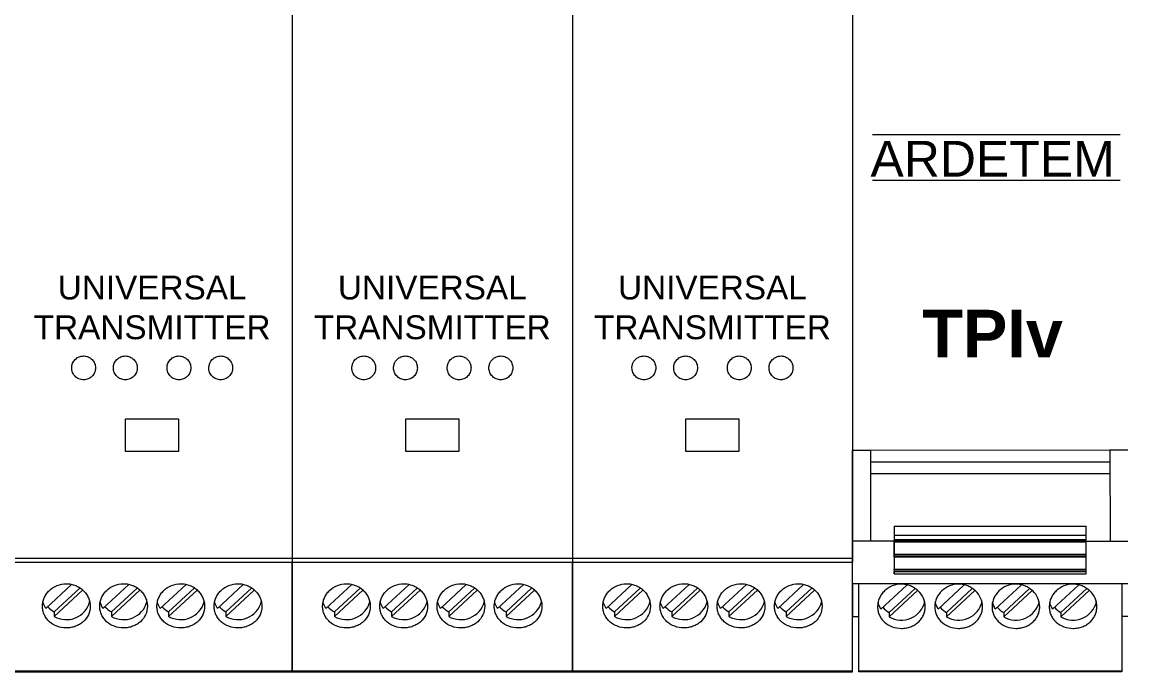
# Model space of a CAD drawing. Header units: millimetres. Extents: x 4137 to 6698, y 1400 to 3585.
# Drawn here: x 5374.6 to 5467.3, y 2686.8 to 2741.3 of the extents above; entities that cross this region are included whole.
import ezdxf

# ---------------------------------------------------------------- set-up
doc = ezdxf.new("R2010")
doc.units = ezdxf.units.MM
doc.layers.add('000-PI-Oprema', color=30, linetype='Continuous', lineweight=5)
doc.styles.get("Standard").update_dxf_attribs({"font": 'arial.ttf'})

msp = doc.modelspace()

# ---------------------------------------------------------------- linework, layer by layer
at = {"color": 0, "linetype": 'ByBlock', "lineweight": 0}
for p, q in [((5444.245, 2777.172), (5444.245, 2696.278)), ((5444.245, 2705.384), (5445.745, 2705.384)), ((5444.245, 2694.164), (5444.245, 2705.384)), ((5447.745, 2697.731), (5444.245, 2697.731)), ((5463.844, 2697.731), (5467.344, 2697.731)), ((5444.245, 2694.164), (5444.245, 2691.428)), ((5467.345, 2694.164), (5444.245, 2694.164)), ((5446.624, 2692.048), (5448.796, 2694.062)), ((5449.491, 2693.77), (5447.331, 2691.767)), ((5451.424, 2692.048), (5453.596, 2694.062)), ((5454.291, 2693.77), (5452.131, 2691.767)), ((5456.224, 2692.048), (5458.396, 2694.062)), ((5459.091, 2693.77), (5456.931, 2691.767)), ((5461.024, 2692.048), (5463.196, 2694.062)), ((5463.891, 2693.77), (5461.731, 2691.767)), ((5449.706, 2693.595), (5447.331, 2691.392)), ((5454.506, 2693.595), (5452.131, 2691.392)), ((5459.306, 2693.595), (5456.931, 2691.392)), ((5464.106, 2693.595), (5461.731, 2691.392)), ((5447.331, 2691.767), (5447.331, 2691.392)), ((5452.131, 2691.767), (5452.131, 2691.392)), ((5456.931, 2691.767), (5456.931, 2691.392)), ((5461.731, 2691.767), (5461.731, 2691.392)), ((5444.745, 2686.878), (5466.845, 2686.878)), ((5466.845, 2686.778), (5444.745, 2686.778))]:
    msp.add_line(p, q, dxfattribs=at)
at = {"color": 0, "linetype": 'ByBlock', "lineweight": 0, "ltscale": 0.25}
for p, q in [((5445.934, 2731.857), (5466.684, 2731.857)), ((5445.934, 2728.008), (5466.684, 2728.008)), ((5444.245, 2705.384), (5445.745, 2705.384)), ((5445.745, 2705.384), (5465.841, 2705.395)), ((5445.745, 2705.384), (5445.745, 2697.731)), ((5445.745, 2705.384), (5445.745, 2704.384)), ((5465.841, 2705.389), (5465.845, 2697.736)), ((5467.345, 2705.384), (5465.845, 2705.384)), ((5445.745, 2704.384), (5465.841, 2704.395)), ((5465.841, 2704.395), (5465.841, 2703.395)), ((5465.841, 2703.395), (5445.745, 2703.395)), ((5445.745, 2703.395), (5445.745, 2699.395)), ((5447.745, 2699.006), (5463.844, 2699.006)), ((5447.745, 2699.006), (5447.745, 2695.006)), ((5463.844, 2695.006), (5463.844, 2699.006)), ((5463.844, 2698.231), (5447.745, 2698.231)), ((5447.745, 2697.888), (5463.844, 2697.888)), ((5463.844, 2697.788), (5447.745, 2697.788)), ((5447.745, 2696.406), (5447.745, 2697.731)), ((5447.745, 2697.731), (5463.844, 2697.731)), ((5447.745, 2697.688), (5463.844, 2697.688)), ((5463.844, 2697.731), (5463.844, 2698.231)), ((5447.745, 2696.654), (5463.844, 2696.654)), ((5463.844, 2696.554), (5447.745, 2696.554)), ((5447.745, 2696.454), (5463.844, 2696.454)), ((5463.844, 2696.406), (5447.745, 2696.406)), ((5463.844, 2695.406), (5463.844, 2696.406)), ((5447.745, 2695.306), (5447.745, 2695.406)), ((5447.745, 2695.406), (5463.844, 2695.406)), ((5463.844, 2695.306), (5447.745, 2695.306)), ((5447.745, 2695.006), (5447.745, 2695.206)), ((5447.745, 2695.206), (5463.844, 2695.206)), ((5447.745, 2695.006), (5463.844, 2695.006)), ((5463.844, 2695.206), (5463.844, 2695.306)), ((5444.745, 2694.164), (5444.745, 2686.778)), ((5466.845, 2694.164), (5466.845, 2686.778)), ((5444.245, 2691.428), (5444.745, 2691.428)), ((5467.345, 2691.428), (5466.845, 2691.428))]:
    msp.add_line(p, q, dxfattribs=at)
at = {"color": 0, "linetype": 'ByBlock', "lineweight": 0, "flags": 128}
for points in [[(5446.624, 2692.048), (5446.432, 2692.454), (5446.39, 2692.605)], [(5451.424, 2692.048), (5451.232, 2692.454), (5451.19, 2692.605)], [(5456.224, 2692.048), (5456.032, 2692.454), (5455.99, 2692.605)], [(5461.024, 2692.048), (5460.832, 2692.454), (5460.79, 2692.605)]]:
    msp.add_lwpolyline(points, dxfattribs=at)
at = {"color": 0, "linetype": 'ByBlock', "lineweight": 0}
for centre, radius, start, end in [((5448.269, 2693.492), 1.964, 221.10603, 241.47408), ((5448.349, 2693.14), 2.023, 239.77246, 346.59994), ((5453.069, 2693.492), 1.964, 221.10603, 241.47408), ((5453.149, 2693.14), 2.023, 239.77246, 346.59994), ((5457.869, 2693.492), 1.964, 221.10603, 241.47408), ((5457.949, 2693.14), 2.023, 239.77246, 346.59994), ((5462.669, 2693.492), 1.964, 221.10603, 241.47408), ((5462.749, 2693.14), 2.023, 239.77246, 346.59994)]:
    msp.add_arc(centre, radius, start, end, dxfattribs=at)
for points in [[(5448.346, 2694.136), (5448.479, 2694.136), (5448.609, 2694.123), (5448.864, 2694.074), (5448.992, 2694.037), (5449.234, 2693.94), (5449.349, 2693.881), (5449.566, 2693.741), (5449.669, 2693.66), (5449.945, 2693.396), (5450.094, 2693.184), (5450.294, 2692.73), (5450.346, 2692.484), (5450.347, 2692.121), (5450.334, 2691.998), (5450.282, 2691.763), (5450.245, 2691.648), (5450.145, 2691.428), (5450.082, 2691.321), (5449.937, 2691.125), (5449.855, 2691.034), (5449.668, 2690.867), (5449.567, 2690.792), (5449.351, 2690.663), (5449.234, 2690.607), (5448.991, 2690.518), (5448.867, 2690.484), (5448.61, 2690.439), (5448.478, 2690.427), (5448.086, 2690.427), (5447.823, 2690.473), (5447.341, 2690.651), (5447.118, 2690.783), (5446.841, 2691.031), (5446.757, 2691.124), (5446.612, 2691.32), (5446.55, 2691.425), (5446.449, 2691.645), (5446.411, 2691.762), (5446.36, 2691.997), (5446.347, 2692.117), (5446.346, 2692.362), (5446.359, 2692.483), (5446.41, 2692.722), (5446.448, 2692.841), (5446.548, 2693.07), (5446.61, 2693.179), (5446.755, 2693.385), (5446.839, 2693.483), (5447.115, 2693.748), (5447.338, 2693.891), (5447.819, 2694.084), (5448.082, 2694.136), (5448.346, 2694.136)], [(5453.146, 2694.136), (5453.279, 2694.136), (5453.409, 2694.123), (5453.664, 2694.074), (5453.792, 2694.037), (5454.034, 2693.94), (5454.149, 2693.881), (5454.366, 2693.741), (5454.469, 2693.66), (5454.745, 2693.396), (5454.894, 2693.184), (5455.094, 2692.73), (5455.146, 2692.484), (5455.147, 2692.121), (5455.134, 2691.998), (5455.082, 2691.763), (5455.045, 2691.648), (5454.945, 2691.428), (5454.882, 2691.321), (5454.737, 2691.125), (5454.655, 2691.034), (5454.468, 2690.867), (5454.367, 2690.792), (5454.151, 2690.663), (5454.034, 2690.607), (5453.791, 2690.518), (5453.667, 2690.484), (5453.41, 2690.439), (5453.278, 2690.427), (5452.886, 2690.427), (5452.623, 2690.473), (5452.141, 2690.651), (5451.918, 2690.783), (5451.641, 2691.031), (5451.557, 2691.124), (5451.412, 2691.32), (5451.35, 2691.425), (5451.249, 2691.645), (5451.211, 2691.762), (5451.16, 2691.997), (5451.147, 2692.117), (5451.146, 2692.362), (5451.159, 2692.483), (5451.21, 2692.722), (5451.248, 2692.841), (5451.348, 2693.07), (5451.41, 2693.179), (5451.555, 2693.385), (5451.639, 2693.483), (5451.915, 2693.748), (5452.138, 2693.891), (5452.619, 2694.084), (5452.882, 2694.136), (5453.146, 2694.136)], [(5457.946, 2694.136), (5458.079, 2694.136), (5458.209, 2694.123), (5458.464, 2694.074), (5458.592, 2694.037), (5458.834, 2693.94), (5458.949, 2693.881), (5459.166, 2693.741), (5459.269, 2693.66), (5459.545, 2693.396), (5459.694, 2693.184), (5459.894, 2692.73), (5459.946, 2692.484), (5459.947, 2692.121), (5459.934, 2691.998), (5459.882, 2691.763), (5459.845, 2691.648), (5459.745, 2691.428), (5459.682, 2691.321), (5459.537, 2691.125), (5459.455, 2691.034), (5459.268, 2690.867), (5459.167, 2690.792), (5458.951, 2690.663), (5458.834, 2690.607), (5458.591, 2690.518), (5458.467, 2690.484), (5458.21, 2690.439), (5458.078, 2690.427), (5457.686, 2690.427), (5457.423, 2690.473), (5456.941, 2690.651), (5456.718, 2690.783), (5456.441, 2691.031), (5456.357, 2691.124), (5456.212, 2691.32), (5456.15, 2691.425), (5456.049, 2691.645), (5456.011, 2691.762), (5455.96, 2691.997), (5455.947, 2692.117), (5455.946, 2692.362), (5455.959, 2692.483), (5456.01, 2692.722), (5456.048, 2692.841), (5456.148, 2693.07), (5456.21, 2693.179), (5456.355, 2693.385), (5456.439, 2693.483), (5456.715, 2693.748), (5456.938, 2693.891), (5457.419, 2694.084), (5457.682, 2694.136), (5457.946, 2694.136)], [(5462.746, 2694.136), (5462.879, 2694.136), (5463.009, 2694.123), (5463.264, 2694.074), (5463.392, 2694.037), (5463.634, 2693.94), (5463.749, 2693.881), (5463.966, 2693.741), (5464.069, 2693.66), (5464.345, 2693.396), (5464.494, 2693.184), (5464.694, 2692.73), (5464.746, 2692.484), (5464.747, 2692.121), (5464.734, 2691.998), (5464.682, 2691.763), (5464.645, 2691.648), (5464.545, 2691.428), (5464.482, 2691.321), (5464.337, 2691.125), (5464.255, 2691.034), (5464.068, 2690.867), (5463.967, 2690.792), (5463.751, 2690.663), (5463.634, 2690.607), (5463.391, 2690.518), (5463.267, 2690.484), (5463.01, 2690.439), (5462.878, 2690.427), (5462.486, 2690.427), (5462.223, 2690.473), (5461.741, 2690.651), (5461.518, 2690.783), (5461.241, 2691.031), (5461.157, 2691.124), (5461.012, 2691.32), (5460.95, 2691.425), (5460.849, 2691.645), (5460.811, 2691.762), (5460.76, 2691.997), (5460.747, 2692.117), (5460.746, 2692.362), (5460.759, 2692.483), (5460.81, 2692.722), (5460.848, 2692.841), (5460.948, 2693.07), (5461.01, 2693.179), (5461.155, 2693.385), (5461.239, 2693.483), (5461.515, 2693.748), (5461.738, 2693.891), (5462.219, 2694.084), (5462.482, 2694.136), (5462.746, 2694.136)]]:
    msp.add_open_spline(points, degree=3, knots=[0, 0, 0, 0, 0.03125, 0.03125, 0.0625, 0.0625, 0.09375, 0.09375, 0.125, 0.125, 0.1875, 0.1875, 0.25, 0.25, 0.28125, 0.28125, 0.3125, 0.3125, 0.34375, 0.34375, 0.375, 0.375, 0.40625, 0.40625, 0.4375, 0.4375, 0.46875, 0.46875, 0.5, 0.5, 0.5625, 0.5625, 0.625, 0.625, 0.65625, 0.65625, 0.6875, 0.6875, 0.71875, 0.71875, 0.75, 0.75, 0.78125, 0.78125, 0.8125, 0.8125, 0.84375, 0.84375, 0.875, 0.875, 0.9375, 0.9375, 1, 1, 1, 1], dxfattribs=at)
at = {"layer": '000-PI-Oprema', "color": 0, "linetype": 'ByBlock', "lineweight": 0}
for p, q in [((5397.245, 2775.704), (5397.245, 2696.278)), ((5397.245, 2775.704), (5397.245, 2696.278)), ((5420.745, 2775.704), (5420.745, 2696.278)), ((5420.745, 2775.704), (5420.745, 2696.278)), ((5444.245, 2775.704), (5444.245, 2696.278)), ((5387.745, 2707.978), (5383.245, 2707.978)), ((5383.245, 2707.978), (5383.245, 2705.278)), ((5387.745, 2705.278), (5387.745, 2707.978)), ((5411.245, 2707.978), (5406.745, 2707.978)), ((5406.745, 2707.978), (5406.745, 2705.278)), ((5411.245, 2705.278), (5411.245, 2707.978)), ((5434.745, 2707.978), (5430.245, 2707.978)), ((5430.245, 2707.978), (5430.245, 2705.278)), ((5434.745, 2705.278), (5434.745, 2707.978)), ((5383.245, 2705.278), (5387.745, 2705.278)), ((5406.745, 2705.278), (5411.245, 2705.278)), ((5430.245, 2705.278), (5434.745, 2705.278)), ((5397.245, 2696.278), (5373.745, 2696.278)), ((5373.745, 2695.978), (5397.245, 2695.978)), ((5397.245, 2696.278), (5397.245, 2695.978)), ((5420.745, 2696.278), (5397.245, 2696.278)), ((5397.245, 2696.278), (5397.245, 2695.978)), ((5397.245, 2686.878), (5397.245, 2695.978)), ((5397.245, 2695.978), (5397.245, 2686.878)), ((5397.245, 2695.978), (5420.745, 2695.978)), ((5420.745, 2696.278), (5420.745, 2695.978)), ((5444.245, 2696.278), (5420.745, 2696.278)), ((5420.745, 2696.278), (5420.745, 2695.978)), ((5420.745, 2686.878), (5420.745, 2695.978)), ((5420.745, 2695.978), (5420.745, 2686.878)), ((5420.745, 2695.978), (5444.245, 2695.978)), ((5444.245, 2696.278), (5444.245, 2695.978)), ((5444.245, 2686.878), (5444.245, 2695.978)), ((5376.572, 2692.085), (5378.743, 2694.098)), ((5379.431, 2693.799), (5377.279, 2691.804)), ((5381.372, 2692.085), (5383.543, 2694.098)), ((5384.231, 2693.799), (5382.079, 2691.804)), ((5386.172, 2692.085), (5388.343, 2694.098)), ((5389.031, 2693.799), (5386.879, 2691.804)), ((5390.972, 2692.085), (5393.143, 2694.098)), ((5393.831, 2693.799), (5391.679, 2691.804)), ((5400.072, 2692.085), (5402.243, 2694.098)), ((5402.931, 2693.799), (5400.779, 2691.804)), ((5404.872, 2692.085), (5407.043, 2694.098)), ((5407.731, 2693.799), (5405.579, 2691.804)), ((5409.672, 2692.085), (5411.843, 2694.098)), ((5412.531, 2693.799), (5410.379, 2691.804)), ((5414.472, 2692.085), (5416.643, 2694.098)), ((5417.331, 2693.799), (5415.179, 2691.804)), ((5423.572, 2692.085), (5425.743, 2694.098)), ((5426.431, 2693.799), (5424.279, 2691.804)), ((5428.372, 2692.085), (5430.543, 2694.098)), ((5431.231, 2693.799), (5429.079, 2691.804)), ((5433.172, 2692.085), (5435.343, 2694.098)), ((5436.031, 2693.799), (5433.879, 2691.804)), ((5437.972, 2692.085), (5440.143, 2694.098)), ((5440.831, 2693.799), (5438.679, 2691.804)), ((5379.664, 2693.641), (5377.279, 2691.43)), ((5384.464, 2693.641), (5382.079, 2691.43)), ((5389.264, 2693.641), (5386.879, 2691.43)), ((5394.064, 2693.641), (5391.679, 2691.43)), ((5403.164, 2693.641), (5400.779, 2691.43)), ((5407.964, 2693.641), (5405.579, 2691.43)), ((5412.764, 2693.641), (5410.379, 2691.43)), ((5417.564, 2693.641), (5415.179, 2691.43)), ((5426.664, 2693.641), (5424.279, 2691.43)), ((5431.464, 2693.641), (5429.079, 2691.43)), ((5436.264, 2693.641), (5433.879, 2691.43)), ((5441.064, 2693.641), (5438.679, 2691.43)), ((5377.279, 2691.804), (5377.279, 2691.43)), ((5382.079, 2691.804), (5382.079, 2691.43)), ((5386.879, 2691.804), (5386.879, 2691.43)), ((5391.679, 2691.804), (5391.679, 2691.43)), ((5400.779, 2691.804), (5400.779, 2691.43)), ((5405.579, 2691.804), (5405.579, 2691.43)), ((5410.379, 2691.804), (5410.379, 2691.43)), ((5415.179, 2691.804), (5415.179, 2691.43)), ((5424.279, 2691.804), (5424.279, 2691.43)), ((5429.079, 2691.804), (5429.079, 2691.43)), ((5433.879, 2691.804), (5433.879, 2691.43)), ((5438.679, 2691.804), (5438.679, 2691.43)), ((5373.745, 2686.878), (5397.245, 2686.878)), ((5373.745, 2686.778), (5397.245, 2686.778)), ((5397.245, 2686.778), (5397.245, 2686.878)), ((5397.245, 2686.878), (5420.745, 2686.878)), ((5397.245, 2686.878), (5397.245, 2686.778)), ((5397.245, 2686.778), (5420.745, 2686.778)), ((5420.745, 2686.778), (5420.745, 2686.878)), ((5420.745, 2686.878), (5444.245, 2686.878)), ((5420.745, 2686.878), (5420.745, 2686.778)), ((5420.745, 2686.778), (5444.245, 2686.778)), ((5444.245, 2686.778), (5444.245, 2686.878))]:
    msp.add_line(p, q, dxfattribs=at)
at = {"layer": '000-PI-Oprema', "color": 0, "linetype": 'ByBlock', "lineweight": 0, "flags": 128}
for points in [[(5376.572, 2692.085), (5376.38, 2692.491), (5376.339, 2692.642)], [(5381.372, 2692.085), (5381.18, 2692.491), (5381.139, 2692.642)], [(5386.172, 2692.085), (5385.98, 2692.491), (5385.939, 2692.642)], [(5390.972, 2692.085), (5390.78, 2692.491), (5390.739, 2692.642)], [(5400.072, 2692.085), (5399.88, 2692.491), (5399.839, 2692.642)], [(5404.872, 2692.085), (5404.68, 2692.491), (5404.639, 2692.642)], [(5409.672, 2692.085), (5409.48, 2692.491), (5409.439, 2692.642)], [(5414.472, 2692.085), (5414.28, 2692.491), (5414.239, 2692.642)], [(5423.572, 2692.085), (5423.38, 2692.491), (5423.339, 2692.642)], [(5428.372, 2692.085), (5428.18, 2692.491), (5428.139, 2692.642)], [(5433.172, 2692.085), (5432.98, 2692.491), (5432.939, 2692.642)], [(5437.972, 2692.085), (5437.78, 2692.491), (5437.739, 2692.642)]]:
    msp.add_lwpolyline(points, dxfattribs=at)
at = {"layer": '000-PI-Oprema', "color": 0, "linetype": 'ByBlock', "lineweight": 0}
for centre, radius, start, end in [((5378.217, 2693.53), 1.964, 221.10603, 241.47408), ((5378.293, 2693.193), 2.034, 240.1007, 344.49957), ((5383.017, 2693.53), 1.964, 221.10603, 241.47408), ((5383.093, 2693.193), 2.034, 240.1007, 344.49957), ((5387.817, 2693.53), 1.964, 221.10603, 241.47408), ((5387.893, 2693.193), 2.034, 240.1007, 344.49957), ((5392.617, 2693.53), 1.964, 221.10603, 241.47408), ((5392.693, 2693.193), 2.034, 240.1007, 344.49957), ((5401.717, 2693.53), 1.964, 221.10603, 241.47408), ((5401.793, 2693.193), 2.034, 240.1007, 344.49957), ((5406.517, 2693.53), 1.964, 221.10603, 241.47408), ((5406.593, 2693.193), 2.034, 240.1007, 344.49957), ((5411.317, 2693.53), 1.964, 221.10603, 241.47408), ((5411.393, 2693.193), 2.034, 240.1007, 344.49957), ((5416.117, 2693.53), 1.964, 221.10603, 241.47408), ((5416.193, 2693.193), 2.034, 240.1007, 344.49957), ((5425.217, 2693.53), 1.964, 221.10603, 241.47408), ((5425.293, 2693.193), 2.034, 240.1007, 344.49957), ((5430.017, 2693.53), 1.964, 221.10603, 241.47408), ((5430.093, 2693.193), 2.034, 240.1007, 344.49957), ((5434.817, 2693.53), 1.964, 221.10603, 241.47408), ((5434.893, 2693.193), 2.034, 240.1007, 344.49957), ((5439.617, 2693.53), 1.964, 221.10603, 241.47408), ((5439.693, 2693.193), 2.034, 240.1007, 344.49957)]:
    msp.add_arc(centre, radius, start, end, dxfattribs=at)
for points, knots in [([(5378.745, 2712.278), (5378.745, 2712.147), (5378.77, 2712.018), (5378.87, 2711.777), (5378.943, 2711.666), (5379.127, 2711.481), (5379.238, 2711.406), (5379.48, 2711.305), (5379.613, 2711.278), (5379.875, 2711.278), (5380.007, 2711.304), (5380.25, 2711.405), (5380.361, 2711.479), (5380.547, 2711.666), (5380.62, 2711.776), (5380.719, 2712.018), (5380.745, 2712.148), (5380.745, 2712.407), (5380.719, 2712.537), (5380.621, 2712.777), (5380.547, 2712.889), (5380.364, 2713.074), (5380.253, 2713.15), (5380.01, 2713.251), (5379.879, 2713.278), (5379.614, 2713.278), (5379.483, 2713.252), (5379.239, 2713.151), (5379.128, 2713.076), (5378.852, 2712.798), (5378.745, 2712.54), (5378.745, 2712.278)], [0, 0, 0, 0, 0.0625, 0.0625, 0.125, 0.125, 0.1875, 0.1875, 0.25, 0.25, 0.3125, 0.3125, 0.375, 0.375, 0.4375, 0.4375, 0.5, 0.5, 0.5625, 0.5625, 0.625, 0.625, 0.6875, 0.6875, 0.75, 0.75, 0.8125, 0.8125, 0.875, 0.875, 1, 1, 1, 1]), ([(5382.245, 2712.278), (5382.245, 2712.147), (5382.27, 2712.018), (5382.37, 2711.777), (5382.443, 2711.666), (5382.627, 2711.481), (5382.738, 2711.406), (5382.98, 2711.305), (5383.113, 2711.278), (5383.375, 2711.278), (5383.507, 2711.304), (5383.75, 2711.405), (5383.861, 2711.479), (5384.047, 2711.666), (5384.12, 2711.776), (5384.219, 2712.018), (5384.245, 2712.148), (5384.245, 2712.407), (5384.219, 2712.537), (5384.121, 2712.777), (5384.047, 2712.889), (5383.864, 2713.074), (5383.753, 2713.15), (5383.51, 2713.251), (5383.379, 2713.278), (5383.114, 2713.278), (5382.983, 2713.252), (5382.739, 2713.151), (5382.628, 2713.076), (5382.352, 2712.798), (5382.245, 2712.54), (5382.245, 2712.278)], [0, 0, 0, 0, 0.0625, 0.0625, 0.125, 0.125, 0.1875, 0.1875, 0.25, 0.25, 0.3125, 0.3125, 0.375, 0.375, 0.4375, 0.4375, 0.5, 0.5, 0.5625, 0.5625, 0.625, 0.625, 0.6875, 0.6875, 0.75, 0.75, 0.8125, 0.8125, 0.875, 0.875, 1, 1, 1, 1]), ([(5386.745, 2712.278), (5386.745, 2712.147), (5386.77, 2712.018), (5386.87, 2711.777), (5386.943, 2711.666), (5387.127, 2711.481), (5387.238, 2711.406), (5387.48, 2711.305), (5387.613, 2711.278), (5387.875, 2711.278), (5388.007, 2711.304), (5388.25, 2711.405), (5388.361, 2711.479), (5388.547, 2711.666), (5388.62, 2711.776), (5388.719, 2712.018), (5388.745, 2712.148), (5388.745, 2712.407), (5388.719, 2712.537), (5388.621, 2712.777), (5388.547, 2712.889), (5388.364, 2713.074), (5388.253, 2713.15), (5388.01, 2713.251), (5387.879, 2713.278), (5387.614, 2713.278), (5387.483, 2713.252), (5387.239, 2713.151), (5387.128, 2713.076), (5386.852, 2712.798), (5386.745, 2712.54), (5386.745, 2712.278)], [0, 0, 0, 0, 0.0625, 0.0625, 0.125, 0.125, 0.1875, 0.1875, 0.25, 0.25, 0.3125, 0.3125, 0.375, 0.375, 0.4375, 0.4375, 0.5, 0.5, 0.5625, 0.5625, 0.625, 0.625, 0.6875, 0.6875, 0.75, 0.75, 0.8125, 0.8125, 0.875, 0.875, 1, 1, 1, 1]), ([(5390.245, 2712.278), (5390.245, 2712.147), (5390.27, 2712.018), (5390.37, 2711.777), (5390.443, 2711.666), (5390.627, 2711.481), (5390.738, 2711.406), (5390.98, 2711.305), (5391.113, 2711.278), (5391.375, 2711.278), (5391.507, 2711.304), (5391.75, 2711.405), (5391.861, 2711.479), (5392.047, 2711.666), (5392.12, 2711.776), (5392.219, 2712.018), (5392.245, 2712.148), (5392.245, 2712.407), (5392.219, 2712.537), (5392.121, 2712.777), (5392.047, 2712.889), (5391.864, 2713.074), (5391.753, 2713.15), (5391.51, 2713.251), (5391.379, 2713.278), (5391.114, 2713.278), (5390.983, 2713.252), (5390.739, 2713.151), (5390.628, 2713.076), (5390.352, 2712.798), (5390.245, 2712.54), (5390.245, 2712.278)], [0, 0, 0, 0, 0.0625, 0.0625, 0.125, 0.125, 0.1875, 0.1875, 0.25, 0.25, 0.3125, 0.3125, 0.375, 0.375, 0.4375, 0.4375, 0.5, 0.5, 0.5625, 0.5625, 0.625, 0.625, 0.6875, 0.6875, 0.75, 0.75, 0.8125, 0.8125, 0.875, 0.875, 1, 1, 1, 1]), ([(5402.245, 2712.278), (5402.245, 2712.147), (5402.27, 2712.018), (5402.37, 2711.777), (5402.443, 2711.666), (5402.627, 2711.481), (5402.738, 2711.406), (5402.98, 2711.305), (5403.113, 2711.278), (5403.375, 2711.278), (5403.507, 2711.304), (5403.75, 2711.405), (5403.861, 2711.479), (5404.047, 2711.666), (5404.12, 2711.776), (5404.219, 2712.018), (5404.245, 2712.148), (5404.245, 2712.407), (5404.219, 2712.537), (5404.121, 2712.777), (5404.047, 2712.889), (5403.864, 2713.074), (5403.753, 2713.15), (5403.51, 2713.251), (5403.379, 2713.278), (5403.114, 2713.278), (5402.983, 2713.252), (5402.739, 2713.151), (5402.628, 2713.076), (5402.352, 2712.798), (5402.245, 2712.54), (5402.245, 2712.278)], [0, 0, 0, 0, 0.0625, 0.0625, 0.125, 0.125, 0.1875, 0.1875, 0.25, 0.25, 0.3125, 0.3125, 0.375, 0.375, 0.4375, 0.4375, 0.5, 0.5, 0.5625, 0.5625, 0.625, 0.625, 0.6875, 0.6875, 0.75, 0.75, 0.8125, 0.8125, 0.875, 0.875, 1, 1, 1, 1]), ([(5405.745, 2712.278), (5405.745, 2712.147), (5405.77, 2712.018), (5405.87, 2711.777), (5405.943, 2711.666), (5406.127, 2711.481), (5406.238, 2711.406), (5406.48, 2711.305), (5406.613, 2711.278), (5406.875, 2711.278), (5407.007, 2711.304), (5407.25, 2711.405), (5407.361, 2711.479), (5407.547, 2711.666), (5407.62, 2711.776), (5407.719, 2712.018), (5407.745, 2712.148), (5407.745, 2712.407), (5407.719, 2712.537), (5407.621, 2712.777), (5407.547, 2712.889), (5407.364, 2713.074), (5407.253, 2713.15), (5407.01, 2713.251), (5406.879, 2713.278), (5406.614, 2713.278), (5406.483, 2713.252), (5406.239, 2713.151), (5406.128, 2713.076), (5405.852, 2712.798), (5405.745, 2712.54), (5405.745, 2712.278)], [0, 0, 0, 0, 0.0625, 0.0625, 0.125, 0.125, 0.1875, 0.1875, 0.25, 0.25, 0.3125, 0.3125, 0.375, 0.375, 0.4375, 0.4375, 0.5, 0.5, 0.5625, 0.5625, 0.625, 0.625, 0.6875, 0.6875, 0.75, 0.75, 0.8125, 0.8125, 0.875, 0.875, 1, 1, 1, 1]), ([(5410.245, 2712.278), (5410.245, 2712.147), (5410.27, 2712.018), (5410.37, 2711.777), (5410.443, 2711.666), (5410.627, 2711.481), (5410.738, 2711.406), (5410.98, 2711.305), (5411.113, 2711.278), (5411.375, 2711.278), (5411.507, 2711.304), (5411.75, 2711.405), (5411.861, 2711.479), (5412.047, 2711.666), (5412.12, 2711.776), (5412.219, 2712.018), (5412.245, 2712.148), (5412.245, 2712.407), (5412.219, 2712.537), (5412.121, 2712.777), (5412.047, 2712.889), (5411.864, 2713.074), (5411.753, 2713.15), (5411.51, 2713.251), (5411.379, 2713.278), (5411.114, 2713.278), (5410.983, 2713.252), (5410.739, 2713.151), (5410.628, 2713.076), (5410.352, 2712.798), (5410.245, 2712.54), (5410.245, 2712.278)], [0, 0, 0, 0, 0.0625, 0.0625, 0.125, 0.125, 0.1875, 0.1875, 0.25, 0.25, 0.3125, 0.3125, 0.375, 0.375, 0.4375, 0.4375, 0.5, 0.5, 0.5625, 0.5625, 0.625, 0.625, 0.6875, 0.6875, 0.75, 0.75, 0.8125, 0.8125, 0.875, 0.875, 1, 1, 1, 1]), ([(5413.745, 2712.278), (5413.745, 2712.147), (5413.77, 2712.018), (5413.87, 2711.777), (5413.943, 2711.666), (5414.127, 2711.481), (5414.238, 2711.406), (5414.48, 2711.305), (5414.613, 2711.278), (5414.875, 2711.278), (5415.007, 2711.304), (5415.25, 2711.405), (5415.361, 2711.479), (5415.547, 2711.666), (5415.62, 2711.776), (5415.719, 2712.018), (5415.745, 2712.148), (5415.745, 2712.407), (5415.719, 2712.537), (5415.621, 2712.777), (5415.547, 2712.889), (5415.364, 2713.074), (5415.253, 2713.15), (5415.01, 2713.251), (5414.879, 2713.278), (5414.614, 2713.278), (5414.483, 2713.252), (5414.239, 2713.151), (5414.128, 2713.076), (5413.852, 2712.798), (5413.745, 2712.54), (5413.745, 2712.278)], [0, 0, 0, 0, 0.0625, 0.0625, 0.125, 0.125, 0.1875, 0.1875, 0.25, 0.25, 0.3125, 0.3125, 0.375, 0.375, 0.4375, 0.4375, 0.5, 0.5, 0.5625, 0.5625, 0.625, 0.625, 0.6875, 0.6875, 0.75, 0.75, 0.8125, 0.8125, 0.875, 0.875, 1, 1, 1, 1]), ([(5425.745, 2712.278), (5425.745, 2712.147), (5425.77, 2712.018), (5425.87, 2711.777), (5425.943, 2711.666), (5426.127, 2711.481), (5426.238, 2711.406), (5426.48, 2711.305), (5426.613, 2711.278), (5426.875, 2711.278), (5427.007, 2711.304), (5427.25, 2711.405), (5427.361, 2711.479), (5427.547, 2711.666), (5427.62, 2711.776), (5427.719, 2712.018), (5427.745, 2712.148), (5427.745, 2712.407), (5427.719, 2712.537), (5427.621, 2712.777), (5427.547, 2712.889), (5427.364, 2713.074), (5427.253, 2713.15), (5427.01, 2713.251), (5426.879, 2713.278), (5426.614, 2713.278), (5426.483, 2713.252), (5426.239, 2713.151), (5426.128, 2713.076), (5425.852, 2712.798), (5425.745, 2712.54), (5425.745, 2712.278)], [0, 0, 0, 0, 0.0625, 0.0625, 0.125, 0.125, 0.1875, 0.1875, 0.25, 0.25, 0.3125, 0.3125, 0.375, 0.375, 0.4375, 0.4375, 0.5, 0.5, 0.5625, 0.5625, 0.625, 0.625, 0.6875, 0.6875, 0.75, 0.75, 0.8125, 0.8125, 0.875, 0.875, 1, 1, 1, 1]), ([(5429.245, 2712.278), (5429.245, 2712.147), (5429.27, 2712.018), (5429.37, 2711.777), (5429.443, 2711.666), (5429.627, 2711.481), (5429.738, 2711.406), (5429.98, 2711.305), (5430.113, 2711.278), (5430.375, 2711.278), (5430.507, 2711.304), (5430.75, 2711.405), (5430.861, 2711.479), (5431.047, 2711.666), (5431.12, 2711.776), (5431.219, 2712.018), (5431.245, 2712.148), (5431.245, 2712.407), (5431.219, 2712.537), (5431.121, 2712.777), (5431.047, 2712.889), (5430.864, 2713.074), (5430.753, 2713.15), (5430.51, 2713.251), (5430.379, 2713.278), (5430.114, 2713.278), (5429.983, 2713.252), (5429.739, 2713.151), (5429.628, 2713.076), (5429.352, 2712.798), (5429.245, 2712.54), (5429.245, 2712.278)], [0, 0, 0, 0, 0.0625, 0.0625, 0.125, 0.125, 0.1875, 0.1875, 0.25, 0.25, 0.3125, 0.3125, 0.375, 0.375, 0.4375, 0.4375, 0.5, 0.5, 0.5625, 0.5625, 0.625, 0.625, 0.6875, 0.6875, 0.75, 0.75, 0.8125, 0.8125, 0.875, 0.875, 1, 1, 1, 1]), ([(5433.745, 2712.278), (5433.745, 2712.147), (5433.77, 2712.018), (5433.87, 2711.777), (5433.943, 2711.666), (5434.127, 2711.481), (5434.238, 2711.406), (5434.48, 2711.305), (5434.613, 2711.278), (5434.875, 2711.278), (5435.007, 2711.304), (5435.25, 2711.405), (5435.361, 2711.479), (5435.547, 2711.666), (5435.62, 2711.776), (5435.719, 2712.018), (5435.745, 2712.148), (5435.745, 2712.407), (5435.719, 2712.537), (5435.621, 2712.777), (5435.547, 2712.889), (5435.364, 2713.074), (5435.253, 2713.15), (5435.01, 2713.251), (5434.879, 2713.278), (5434.614, 2713.278), (5434.483, 2713.252), (5434.239, 2713.151), (5434.128, 2713.076), (5433.852, 2712.798), (5433.745, 2712.54), (5433.745, 2712.278)], [0, 0, 0, 0, 0.0625, 0.0625, 0.125, 0.125, 0.1875, 0.1875, 0.25, 0.25, 0.3125, 0.3125, 0.375, 0.375, 0.4375, 0.4375, 0.5, 0.5, 0.5625, 0.5625, 0.625, 0.625, 0.6875, 0.6875, 0.75, 0.75, 0.8125, 0.8125, 0.875, 0.875, 1, 1, 1, 1]), ([(5437.245, 2712.278), (5437.245, 2712.147), (5437.27, 2712.018), (5437.37, 2711.777), (5437.443, 2711.666), (5437.627, 2711.481), (5437.738, 2711.406), (5437.98, 2711.305), (5438.113, 2711.278), (5438.375, 2711.278), (5438.507, 2711.304), (5438.75, 2711.405), (5438.861, 2711.479), (5439.047, 2711.666), (5439.12, 2711.776), (5439.219, 2712.018), (5439.245, 2712.148), (5439.245, 2712.407), (5439.219, 2712.537), (5439.121, 2712.777), (5439.047, 2712.889), (5438.864, 2713.074), (5438.753, 2713.15), (5438.51, 2713.251), (5438.379, 2713.278), (5438.114, 2713.278), (5437.983, 2713.252), (5437.739, 2713.151), (5437.628, 2713.076), (5437.352, 2712.798), (5437.245, 2712.54), (5437.245, 2712.278)], [0, 0, 0, 0, 0.0625, 0.0625, 0.125, 0.125, 0.1875, 0.1875, 0.25, 0.25, 0.3125, 0.3125, 0.375, 0.375, 0.4375, 0.4375, 0.5, 0.5, 0.5625, 0.5625, 0.625, 0.625, 0.6875, 0.6875, 0.75, 0.75, 0.8125, 0.8125, 0.875, 0.875, 1, 1, 1, 1]), ([(5378.295, 2690.464), (5378.427, 2690.464), (5378.557, 2690.476), (5378.813, 2690.521), (5378.94, 2690.555), (5379.182, 2690.645), (5379.297, 2690.699), (5379.514, 2690.829), (5379.617, 2690.905), (5379.894, 2691.153), (5380.043, 2691.354), (5380.242, 2691.793), (5380.295, 2692.035), (5380.295, 2692.398), (5380.282, 2692.522), (5380.231, 2692.762), (5380.193, 2692.879), (5380.093, 2693.107), (5380.03, 2693.218), (5379.886, 2693.424), (5379.803, 2693.52), (5379.616, 2693.699), (5379.516, 2693.778), (5379.299, 2693.917), (5379.182, 2693.977), (5378.94, 2694.074), (5378.815, 2694.111), (5378.559, 2694.161), (5378.426, 2694.173), (5378.035, 2694.173), (5377.771, 2694.123), (5377.29, 2693.93), (5377.067, 2693.787), (5376.79, 2693.523), (5376.705, 2693.425), (5376.56, 2693.219), (5376.498, 2693.11), (5376.398, 2692.882), (5376.359, 2692.763), (5376.308, 2692.524), (5376.295, 2692.402), (5376.295, 2692.157), (5376.308, 2692.037), (5376.358, 2691.802), (5376.397, 2691.686), (5376.497, 2691.465), (5376.558, 2691.361), (5376.703, 2691.164), (5376.787, 2691.071), (5377.064, 2690.822), (5377.287, 2690.689), (5377.768, 2690.512), (5378.03, 2690.464), (5378.295, 2690.464)], [0, 0, 0, 0, 0.03125, 0.03125, 0.0625, 0.0625, 0.09375, 0.09375, 0.125, 0.125, 0.1875, 0.1875, 0.25, 0.25, 0.28125, 0.28125, 0.3125, 0.3125, 0.34375, 0.34375, 0.375, 0.375, 0.40625, 0.40625, 0.4375, 0.4375, 0.46875, 0.46875, 0.5, 0.5, 0.5625, 0.5625, 0.625, 0.625, 0.65625, 0.65625, 0.6875, 0.6875, 0.71875, 0.71875, 0.75, 0.75, 0.78125, 0.78125, 0.8125, 0.8125, 0.84375, 0.84375, 0.875, 0.875, 0.9375, 0.9375, 1, 1, 1, 1]), ([(5383.095, 2690.464), (5383.227, 2690.464), (5383.357, 2690.476), (5383.613, 2690.521), (5383.74, 2690.555), (5383.982, 2690.645), (5384.097, 2690.699), (5384.314, 2690.829), (5384.417, 2690.905), (5384.694, 2691.153), (5384.843, 2691.354), (5385.042, 2691.793), (5385.095, 2692.035), (5385.095, 2692.398), (5385.082, 2692.522), (5385.031, 2692.762), (5384.993, 2692.879), (5384.893, 2693.107), (5384.83, 2693.218), (5384.686, 2693.424), (5384.603, 2693.52), (5384.416, 2693.699), (5384.316, 2693.778), (5384.099, 2693.917), (5383.982, 2693.977), (5383.74, 2694.074), (5383.615, 2694.111), (5383.359, 2694.161), (5383.226, 2694.173), (5382.835, 2694.173), (5382.571, 2694.123), (5382.09, 2693.93), (5381.867, 2693.787), (5381.59, 2693.523), (5381.505, 2693.425), (5381.36, 2693.219), (5381.298, 2693.11), (5381.198, 2692.882), (5381.159, 2692.763), (5381.108, 2692.524), (5381.095, 2692.402), (5381.095, 2692.157), (5381.108, 2692.037), (5381.158, 2691.802), (5381.197, 2691.686), (5381.297, 2691.465), (5381.358, 2691.361), (5381.503, 2691.164), (5381.587, 2691.071), (5381.864, 2690.822), (5382.087, 2690.689), (5382.568, 2690.512), (5382.83, 2690.464), (5383.095, 2690.464)], [0, 0, 0, 0, 0.03125, 0.03125, 0.0625, 0.0625, 0.09375, 0.09375, 0.125, 0.125, 0.1875, 0.1875, 0.25, 0.25, 0.28125, 0.28125, 0.3125, 0.3125, 0.34375, 0.34375, 0.375, 0.375, 0.40625, 0.40625, 0.4375, 0.4375, 0.46875, 0.46875, 0.5, 0.5, 0.5625, 0.5625, 0.625, 0.625, 0.65625, 0.65625, 0.6875, 0.6875, 0.71875, 0.71875, 0.75, 0.75, 0.78125, 0.78125, 0.8125, 0.8125, 0.84375, 0.84375, 0.875, 0.875, 0.9375, 0.9375, 1, 1, 1, 1]), ([(5387.895, 2690.464), (5388.027, 2690.464), (5388.157, 2690.476), (5388.413, 2690.521), (5388.54, 2690.555), (5388.782, 2690.645), (5388.897, 2690.699), (5389.114, 2690.829), (5389.217, 2690.905), (5389.494, 2691.153), (5389.643, 2691.354), (5389.842, 2691.793), (5389.895, 2692.035), (5389.895, 2692.398), (5389.882, 2692.522), (5389.831, 2692.762), (5389.793, 2692.879), (5389.693, 2693.107), (5389.63, 2693.218), (5389.486, 2693.424), (5389.403, 2693.52), (5389.216, 2693.699), (5389.116, 2693.778), (5388.899, 2693.917), (5388.782, 2693.977), (5388.54, 2694.074), (5388.415, 2694.111), (5388.159, 2694.161), (5388.026, 2694.173), (5387.635, 2694.173), (5387.371, 2694.123), (5386.89, 2693.93), (5386.667, 2693.787), (5386.39, 2693.523), (5386.305, 2693.425), (5386.16, 2693.219), (5386.098, 2693.11), (5385.998, 2692.882), (5385.959, 2692.763), (5385.908, 2692.524), (5385.895, 2692.402), (5385.895, 2692.157), (5385.908, 2692.037), (5385.958, 2691.802), (5385.997, 2691.686), (5386.097, 2691.465), (5386.158, 2691.361), (5386.303, 2691.164), (5386.387, 2691.071), (5386.664, 2690.822), (5386.887, 2690.689), (5387.368, 2690.512), (5387.63, 2690.464), (5387.895, 2690.464)], [0, 0, 0, 0, 0.03125, 0.03125, 0.0625, 0.0625, 0.09375, 0.09375, 0.125, 0.125, 0.1875, 0.1875, 0.25, 0.25, 0.28125, 0.28125, 0.3125, 0.3125, 0.34375, 0.34375, 0.375, 0.375, 0.40625, 0.40625, 0.4375, 0.4375, 0.46875, 0.46875, 0.5, 0.5, 0.5625, 0.5625, 0.625, 0.625, 0.65625, 0.65625, 0.6875, 0.6875, 0.71875, 0.71875, 0.75, 0.75, 0.78125, 0.78125, 0.8125, 0.8125, 0.84375, 0.84375, 0.875, 0.875, 0.9375, 0.9375, 1, 1, 1, 1]), ([(5392.695, 2690.464), (5392.827, 2690.464), (5392.957, 2690.476), (5393.213, 2690.521), (5393.34, 2690.555), (5393.582, 2690.645), (5393.697, 2690.699), (5393.914, 2690.829), (5394.017, 2690.905), (5394.294, 2691.153), (5394.443, 2691.354), (5394.642, 2691.793), (5394.695, 2692.035), (5394.695, 2692.398), (5394.682, 2692.522), (5394.631, 2692.762), (5394.593, 2692.879), (5394.493, 2693.107), (5394.43, 2693.218), (5394.286, 2693.424), (5394.203, 2693.52), (5394.016, 2693.699), (5393.916, 2693.778), (5393.699, 2693.917), (5393.582, 2693.977), (5393.34, 2694.074), (5393.215, 2694.111), (5392.959, 2694.161), (5392.826, 2694.173), (5392.435, 2694.173), (5392.171, 2694.123), (5391.69, 2693.93), (5391.467, 2693.787), (5391.19, 2693.523), (5391.105, 2693.425), (5390.96, 2693.219), (5390.898, 2693.11), (5390.798, 2692.882), (5390.759, 2692.763), (5390.708, 2692.524), (5390.695, 2692.402), (5390.695, 2692.157), (5390.708, 2692.037), (5390.758, 2691.802), (5390.797, 2691.686), (5390.897, 2691.465), (5390.958, 2691.361), (5391.103, 2691.164), (5391.187, 2691.071), (5391.464, 2690.822), (5391.687, 2690.689), (5392.168, 2690.512), (5392.43, 2690.464), (5392.695, 2690.464)], [0, 0, 0, 0, 0.03125, 0.03125, 0.0625, 0.0625, 0.09375, 0.09375, 0.125, 0.125, 0.1875, 0.1875, 0.25, 0.25, 0.28125, 0.28125, 0.3125, 0.3125, 0.34375, 0.34375, 0.375, 0.375, 0.40625, 0.40625, 0.4375, 0.4375, 0.46875, 0.46875, 0.5, 0.5, 0.5625, 0.5625, 0.625, 0.625, 0.65625, 0.65625, 0.6875, 0.6875, 0.71875, 0.71875, 0.75, 0.75, 0.78125, 0.78125, 0.8125, 0.8125, 0.84375, 0.84375, 0.875, 0.875, 0.9375, 0.9375, 1, 1, 1, 1]), ([(5401.795, 2690.464), (5401.927, 2690.464), (5402.057, 2690.476), (5402.313, 2690.521), (5402.44, 2690.555), (5402.682, 2690.645), (5402.797, 2690.699), (5403.014, 2690.829), (5403.117, 2690.905), (5403.394, 2691.153), (5403.543, 2691.354), (5403.742, 2691.793), (5403.795, 2692.035), (5403.795, 2692.398), (5403.782, 2692.522), (5403.731, 2692.762), (5403.693, 2692.879), (5403.593, 2693.107), (5403.53, 2693.218), (5403.386, 2693.424), (5403.303, 2693.52), (5403.116, 2693.699), (5403.016, 2693.778), (5402.799, 2693.917), (5402.682, 2693.977), (5402.44, 2694.074), (5402.315, 2694.111), (5402.059, 2694.161), (5401.926, 2694.173), (5401.535, 2694.173), (5401.271, 2694.123), (5400.79, 2693.93), (5400.567, 2693.787), (5400.29, 2693.523), (5400.205, 2693.425), (5400.06, 2693.219), (5399.998, 2693.11), (5399.898, 2692.882), (5399.859, 2692.763), (5399.808, 2692.524), (5399.795, 2692.402), (5399.795, 2692.157), (5399.808, 2692.037), (5399.858, 2691.802), (5399.897, 2691.686), (5399.997, 2691.465), (5400.058, 2691.361), (5400.203, 2691.164), (5400.287, 2691.071), (5400.564, 2690.822), (5400.787, 2690.689), (5401.268, 2690.512), (5401.53, 2690.464), (5401.795, 2690.464)], [0, 0, 0, 0, 0.03125, 0.03125, 0.0625, 0.0625, 0.09375, 0.09375, 0.125, 0.125, 0.1875, 0.1875, 0.25, 0.25, 0.28125, 0.28125, 0.3125, 0.3125, 0.34375, 0.34375, 0.375, 0.375, 0.40625, 0.40625, 0.4375, 0.4375, 0.46875, 0.46875, 0.5, 0.5, 0.5625, 0.5625, 0.625, 0.625, 0.65625, 0.65625, 0.6875, 0.6875, 0.71875, 0.71875, 0.75, 0.75, 0.78125, 0.78125, 0.8125, 0.8125, 0.84375, 0.84375, 0.875, 0.875, 0.9375, 0.9375, 1, 1, 1, 1]), ([(5406.595, 2690.464), (5406.727, 2690.464), (5406.857, 2690.476), (5407.113, 2690.521), (5407.24, 2690.555), (5407.482, 2690.645), (5407.597, 2690.699), (5407.814, 2690.829), (5407.917, 2690.905), (5408.194, 2691.153), (5408.343, 2691.354), (5408.542, 2691.793), (5408.595, 2692.035), (5408.595, 2692.398), (5408.582, 2692.522), (5408.531, 2692.762), (5408.493, 2692.879), (5408.393, 2693.107), (5408.33, 2693.218), (5408.186, 2693.424), (5408.103, 2693.52), (5407.916, 2693.699), (5407.816, 2693.778), (5407.599, 2693.917), (5407.482, 2693.977), (5407.24, 2694.074), (5407.115, 2694.111), (5406.859, 2694.161), (5406.726, 2694.173), (5406.335, 2694.173), (5406.071, 2694.123), (5405.59, 2693.93), (5405.367, 2693.787), (5405.09, 2693.523), (5405.005, 2693.425), (5404.86, 2693.219), (5404.798, 2693.11), (5404.698, 2692.882), (5404.659, 2692.763), (5404.608, 2692.524), (5404.595, 2692.402), (5404.595, 2692.157), (5404.608, 2692.037), (5404.658, 2691.802), (5404.697, 2691.686), (5404.797, 2691.465), (5404.858, 2691.361), (5405.003, 2691.164), (5405.087, 2691.071), (5405.364, 2690.822), (5405.587, 2690.689), (5406.068, 2690.512), (5406.33, 2690.464), (5406.595, 2690.464)], [0, 0, 0, 0, 0.03125, 0.03125, 0.0625, 0.0625, 0.09375, 0.09375, 0.125, 0.125, 0.1875, 0.1875, 0.25, 0.25, 0.28125, 0.28125, 0.3125, 0.3125, 0.34375, 0.34375, 0.375, 0.375, 0.40625, 0.40625, 0.4375, 0.4375, 0.46875, 0.46875, 0.5, 0.5, 0.5625, 0.5625, 0.625, 0.625, 0.65625, 0.65625, 0.6875, 0.6875, 0.71875, 0.71875, 0.75, 0.75, 0.78125, 0.78125, 0.8125, 0.8125, 0.84375, 0.84375, 0.875, 0.875, 0.9375, 0.9375, 1, 1, 1, 1]), ([(5411.395, 2690.464), (5411.527, 2690.464), (5411.657, 2690.476), (5411.913, 2690.521), (5412.04, 2690.555), (5412.282, 2690.645), (5412.397, 2690.699), (5412.614, 2690.829), (5412.717, 2690.905), (5412.994, 2691.153), (5413.143, 2691.354), (5413.342, 2691.793), (5413.395, 2692.035), (5413.395, 2692.398), (5413.382, 2692.522), (5413.331, 2692.762), (5413.293, 2692.879), (5413.193, 2693.107), (5413.13, 2693.218), (5412.986, 2693.424), (5412.903, 2693.52), (5412.716, 2693.699), (5412.616, 2693.778), (5412.399, 2693.917), (5412.282, 2693.977), (5412.04, 2694.074), (5411.915, 2694.111), (5411.659, 2694.161), (5411.526, 2694.173), (5411.135, 2694.173), (5410.871, 2694.123), (5410.39, 2693.93), (5410.167, 2693.787), (5409.89, 2693.523), (5409.805, 2693.425), (5409.66, 2693.219), (5409.598, 2693.11), (5409.498, 2692.882), (5409.459, 2692.763), (5409.408, 2692.524), (5409.395, 2692.402), (5409.395, 2692.157), (5409.408, 2692.037), (5409.458, 2691.802), (5409.497, 2691.686), (5409.597, 2691.465), (5409.658, 2691.361), (5409.803, 2691.164), (5409.887, 2691.071), (5410.164, 2690.822), (5410.387, 2690.689), (5410.868, 2690.512), (5411.13, 2690.464), (5411.395, 2690.464)], [0, 0, 0, 0, 0.03125, 0.03125, 0.0625, 0.0625, 0.09375, 0.09375, 0.125, 0.125, 0.1875, 0.1875, 0.25, 0.25, 0.28125, 0.28125, 0.3125, 0.3125, 0.34375, 0.34375, 0.375, 0.375, 0.40625, 0.40625, 0.4375, 0.4375, 0.46875, 0.46875, 0.5, 0.5, 0.5625, 0.5625, 0.625, 0.625, 0.65625, 0.65625, 0.6875, 0.6875, 0.71875, 0.71875, 0.75, 0.75, 0.78125, 0.78125, 0.8125, 0.8125, 0.84375, 0.84375, 0.875, 0.875, 0.9375, 0.9375, 1, 1, 1, 1]), ([(5416.195, 2690.464), (5416.327, 2690.464), (5416.457, 2690.476), (5416.713, 2690.521), (5416.84, 2690.555), (5417.082, 2690.645), (5417.197, 2690.699), (5417.414, 2690.829), (5417.517, 2690.905), (5417.794, 2691.153), (5417.943, 2691.354), (5418.142, 2691.793), (5418.195, 2692.035), (5418.195, 2692.398), (5418.182, 2692.522), (5418.131, 2692.762), (5418.093, 2692.879), (5417.993, 2693.107), (5417.93, 2693.218), (5417.786, 2693.424), (5417.703, 2693.52), (5417.516, 2693.699), (5417.416, 2693.778), (5417.199, 2693.917), (5417.082, 2693.977), (5416.84, 2694.074), (5416.715, 2694.111), (5416.459, 2694.161), (5416.326, 2694.173), (5415.935, 2694.173), (5415.671, 2694.123), (5415.19, 2693.93), (5414.967, 2693.787), (5414.69, 2693.523), (5414.605, 2693.425), (5414.46, 2693.219), (5414.398, 2693.11), (5414.298, 2692.882), (5414.259, 2692.763), (5414.208, 2692.524), (5414.195, 2692.402), (5414.195, 2692.157), (5414.208, 2692.037), (5414.258, 2691.802), (5414.297, 2691.686), (5414.397, 2691.465), (5414.458, 2691.361), (5414.603, 2691.164), (5414.687, 2691.071), (5414.964, 2690.822), (5415.187, 2690.689), (5415.668, 2690.512), (5415.93, 2690.464), (5416.195, 2690.464)], [0, 0, 0, 0, 0.03125, 0.03125, 0.0625, 0.0625, 0.09375, 0.09375, 0.125, 0.125, 0.1875, 0.1875, 0.25, 0.25, 0.28125, 0.28125, 0.3125, 0.3125, 0.34375, 0.34375, 0.375, 0.375, 0.40625, 0.40625, 0.4375, 0.4375, 0.46875, 0.46875, 0.5, 0.5, 0.5625, 0.5625, 0.625, 0.625, 0.65625, 0.65625, 0.6875, 0.6875, 0.71875, 0.71875, 0.75, 0.75, 0.78125, 0.78125, 0.8125, 0.8125, 0.84375, 0.84375, 0.875, 0.875, 0.9375, 0.9375, 1, 1, 1, 1]), ([(5425.295, 2690.464), (5425.427, 2690.464), (5425.557, 2690.476), (5425.813, 2690.521), (5425.94, 2690.555), (5426.182, 2690.645), (5426.297, 2690.699), (5426.514, 2690.829), (5426.617, 2690.905), (5426.894, 2691.153), (5427.043, 2691.354), (5427.242, 2691.793), (5427.295, 2692.035), (5427.295, 2692.398), (5427.282, 2692.522), (5427.231, 2692.762), (5427.193, 2692.879), (5427.093, 2693.107), (5427.03, 2693.218), (5426.886, 2693.424), (5426.803, 2693.52), (5426.616, 2693.699), (5426.516, 2693.778), (5426.299, 2693.917), (5426.182, 2693.977), (5425.94, 2694.074), (5425.815, 2694.111), (5425.559, 2694.161), (5425.426, 2694.173), (5425.035, 2694.173), (5424.771, 2694.123), (5424.29, 2693.93), (5424.067, 2693.787), (5423.79, 2693.523), (5423.705, 2693.425), (5423.56, 2693.219), (5423.498, 2693.11), (5423.398, 2692.882), (5423.359, 2692.763), (5423.308, 2692.524), (5423.295, 2692.402), (5423.295, 2692.157), (5423.308, 2692.037), (5423.358, 2691.802), (5423.397, 2691.686), (5423.497, 2691.465), (5423.558, 2691.361), (5423.703, 2691.164), (5423.787, 2691.071), (5424.064, 2690.822), (5424.287, 2690.689), (5424.768, 2690.512), (5425.03, 2690.464), (5425.295, 2690.464)], [0, 0, 0, 0, 0.03125, 0.03125, 0.0625, 0.0625, 0.09375, 0.09375, 0.125, 0.125, 0.1875, 0.1875, 0.25, 0.25, 0.28125, 0.28125, 0.3125, 0.3125, 0.34375, 0.34375, 0.375, 0.375, 0.40625, 0.40625, 0.4375, 0.4375, 0.46875, 0.46875, 0.5, 0.5, 0.5625, 0.5625, 0.625, 0.625, 0.65625, 0.65625, 0.6875, 0.6875, 0.71875, 0.71875, 0.75, 0.75, 0.78125, 0.78125, 0.8125, 0.8125, 0.84375, 0.84375, 0.875, 0.875, 0.9375, 0.9375, 1, 1, 1, 1]), ([(5430.095, 2690.464), (5430.227, 2690.464), (5430.357, 2690.476), (5430.613, 2690.521), (5430.74, 2690.555), (5430.982, 2690.645), (5431.097, 2690.699), (5431.314, 2690.829), (5431.417, 2690.905), (5431.694, 2691.153), (5431.843, 2691.354), (5432.042, 2691.793), (5432.095, 2692.035), (5432.095, 2692.398), (5432.082, 2692.522), (5432.031, 2692.762), (5431.993, 2692.879), (5431.893, 2693.107), (5431.83, 2693.218), (5431.686, 2693.424), (5431.603, 2693.52), (5431.416, 2693.699), (5431.316, 2693.778), (5431.099, 2693.917), (5430.982, 2693.977), (5430.74, 2694.074), (5430.615, 2694.111), (5430.359, 2694.161), (5430.226, 2694.173), (5429.835, 2694.173), (5429.571, 2694.123), (5429.09, 2693.93), (5428.867, 2693.787), (5428.59, 2693.523), (5428.505, 2693.425), (5428.36, 2693.219), (5428.298, 2693.11), (5428.198, 2692.882), (5428.159, 2692.763), (5428.108, 2692.524), (5428.095, 2692.402), (5428.095, 2692.157), (5428.108, 2692.037), (5428.158, 2691.802), (5428.197, 2691.686), (5428.297, 2691.465), (5428.358, 2691.361), (5428.503, 2691.164), (5428.587, 2691.071), (5428.864, 2690.822), (5429.087, 2690.689), (5429.568, 2690.512), (5429.83, 2690.464), (5430.095, 2690.464)], [0, 0, 0, 0, 0.03125, 0.03125, 0.0625, 0.0625, 0.09375, 0.09375, 0.125, 0.125, 0.1875, 0.1875, 0.25, 0.25, 0.28125, 0.28125, 0.3125, 0.3125, 0.34375, 0.34375, 0.375, 0.375, 0.40625, 0.40625, 0.4375, 0.4375, 0.46875, 0.46875, 0.5, 0.5, 0.5625, 0.5625, 0.625, 0.625, 0.65625, 0.65625, 0.6875, 0.6875, 0.71875, 0.71875, 0.75, 0.75, 0.78125, 0.78125, 0.8125, 0.8125, 0.84375, 0.84375, 0.875, 0.875, 0.9375, 0.9375, 1, 1, 1, 1]), ([(5434.895, 2690.464), (5435.027, 2690.464), (5435.157, 2690.476), (5435.413, 2690.521), (5435.54, 2690.555), (5435.782, 2690.645), (5435.897, 2690.699), (5436.114, 2690.829), (5436.217, 2690.905), (5436.494, 2691.153), (5436.643, 2691.354), (5436.842, 2691.793), (5436.895, 2692.035), (5436.895, 2692.398), (5436.882, 2692.522), (5436.831, 2692.762), (5436.793, 2692.879), (5436.693, 2693.107), (5436.63, 2693.218), (5436.486, 2693.424), (5436.403, 2693.52), (5436.216, 2693.699), (5436.116, 2693.778), (5435.899, 2693.917), (5435.782, 2693.977), (5435.54, 2694.074), (5435.415, 2694.111), (5435.159, 2694.161), (5435.026, 2694.173), (5434.635, 2694.173), (5434.371, 2694.123), (5433.89, 2693.93), (5433.667, 2693.787), (5433.39, 2693.523), (5433.305, 2693.425), (5433.16, 2693.219), (5433.098, 2693.11), (5432.998, 2692.882), (5432.959, 2692.763), (5432.908, 2692.524), (5432.895, 2692.402), (5432.895, 2692.157), (5432.908, 2692.037), (5432.958, 2691.802), (5432.997, 2691.686), (5433.097, 2691.465), (5433.158, 2691.361), (5433.303, 2691.164), (5433.387, 2691.071), (5433.664, 2690.822), (5433.887, 2690.689), (5434.368, 2690.512), (5434.63, 2690.464), (5434.895, 2690.464)], [0, 0, 0, 0, 0.03125, 0.03125, 0.0625, 0.0625, 0.09375, 0.09375, 0.125, 0.125, 0.1875, 0.1875, 0.25, 0.25, 0.28125, 0.28125, 0.3125, 0.3125, 0.34375, 0.34375, 0.375, 0.375, 0.40625, 0.40625, 0.4375, 0.4375, 0.46875, 0.46875, 0.5, 0.5, 0.5625, 0.5625, 0.625, 0.625, 0.65625, 0.65625, 0.6875, 0.6875, 0.71875, 0.71875, 0.75, 0.75, 0.78125, 0.78125, 0.8125, 0.8125, 0.84375, 0.84375, 0.875, 0.875, 0.9375, 0.9375, 1, 1, 1, 1]), ([(5439.695, 2690.464), (5439.827, 2690.464), (5439.957, 2690.476), (5440.213, 2690.521), (5440.34, 2690.555), (5440.582, 2690.645), (5440.697, 2690.699), (5440.914, 2690.829), (5441.017, 2690.905), (5441.294, 2691.153), (5441.443, 2691.354), (5441.642, 2691.793), (5441.695, 2692.035), (5441.695, 2692.398), (5441.682, 2692.522), (5441.631, 2692.762), (5441.593, 2692.879), (5441.493, 2693.107), (5441.43, 2693.218), (5441.286, 2693.424), (5441.203, 2693.52), (5441.016, 2693.699), (5440.916, 2693.778), (5440.699, 2693.917), (5440.582, 2693.977), (5440.34, 2694.074), (5440.215, 2694.111), (5439.959, 2694.161), (5439.826, 2694.173), (5439.435, 2694.173), (5439.171, 2694.123), (5438.69, 2693.93), (5438.467, 2693.787), (5438.19, 2693.523), (5438.105, 2693.425), (5437.96, 2693.219), (5437.898, 2693.11), (5437.798, 2692.882), (5437.759, 2692.763), (5437.708, 2692.524), (5437.695, 2692.402), (5437.695, 2692.157), (5437.708, 2692.037), (5437.758, 2691.802), (5437.797, 2691.686), (5437.897, 2691.465), (5437.958, 2691.361), (5438.103, 2691.164), (5438.187, 2691.071), (5438.464, 2690.822), (5438.687, 2690.689), (5439.168, 2690.512), (5439.43, 2690.464), (5439.695, 2690.464)], [0, 0, 0, 0, 0.03125, 0.03125, 0.0625, 0.0625, 0.09375, 0.09375, 0.125, 0.125, 0.1875, 0.1875, 0.25, 0.25, 0.28125, 0.28125, 0.3125, 0.3125, 0.34375, 0.34375, 0.375, 0.375, 0.40625, 0.40625, 0.4375, 0.4375, 0.46875, 0.46875, 0.5, 0.5, 0.5625, 0.5625, 0.625, 0.625, 0.65625, 0.65625, 0.6875, 0.6875, 0.71875, 0.71875, 0.75, 0.75, 0.78125, 0.78125, 0.8125, 0.8125, 0.84375, 0.84375, 0.875, 0.875, 0.9375, 0.9375, 1, 1, 1, 1])]:
    msp.add_open_spline(points, degree=3, knots=knots, dxfattribs=at)

# ---------------------------------------------------------------- texts
at = {"color": 0, "linetype": 'ByBlock', "lineweight": 0, "ltscale": 0.25, "attachment_point": 8}
for s, insert, char_height in [('ARDETEM', (5455.995, 2728.316), 3), ('{\\fArial|b1|i0|c238|p34;TPIv}', (5455.995, 2713.148), 4)]:
    msp.add_mtext_dynamic_manual_height_columns(s, width=11.75, gutter_width=0, heights=[9.106], dxfattribs=dict(at, insert=insert, char_height=char_height))
at = {"layer": '000-PI-Oprema', "color": 0, "linetype": 'ByBlock', "lineweight": 0, "ltscale": 0.25, "char_height": 2, "attachment_point": 8}
for insert in [(5385.495, 2714.655), (5408.995, 2714.655), (5432.495, 2714.655)]:
    msp.add_mtext_dynamic_manual_height_columns('UNIVERSAL\\PTRANSMITTER', width=11.75, gutter_width=0, heights=[9.106], dxfattribs=dict(at, insert=insert))

doc.saveas('drawing.dxf')
